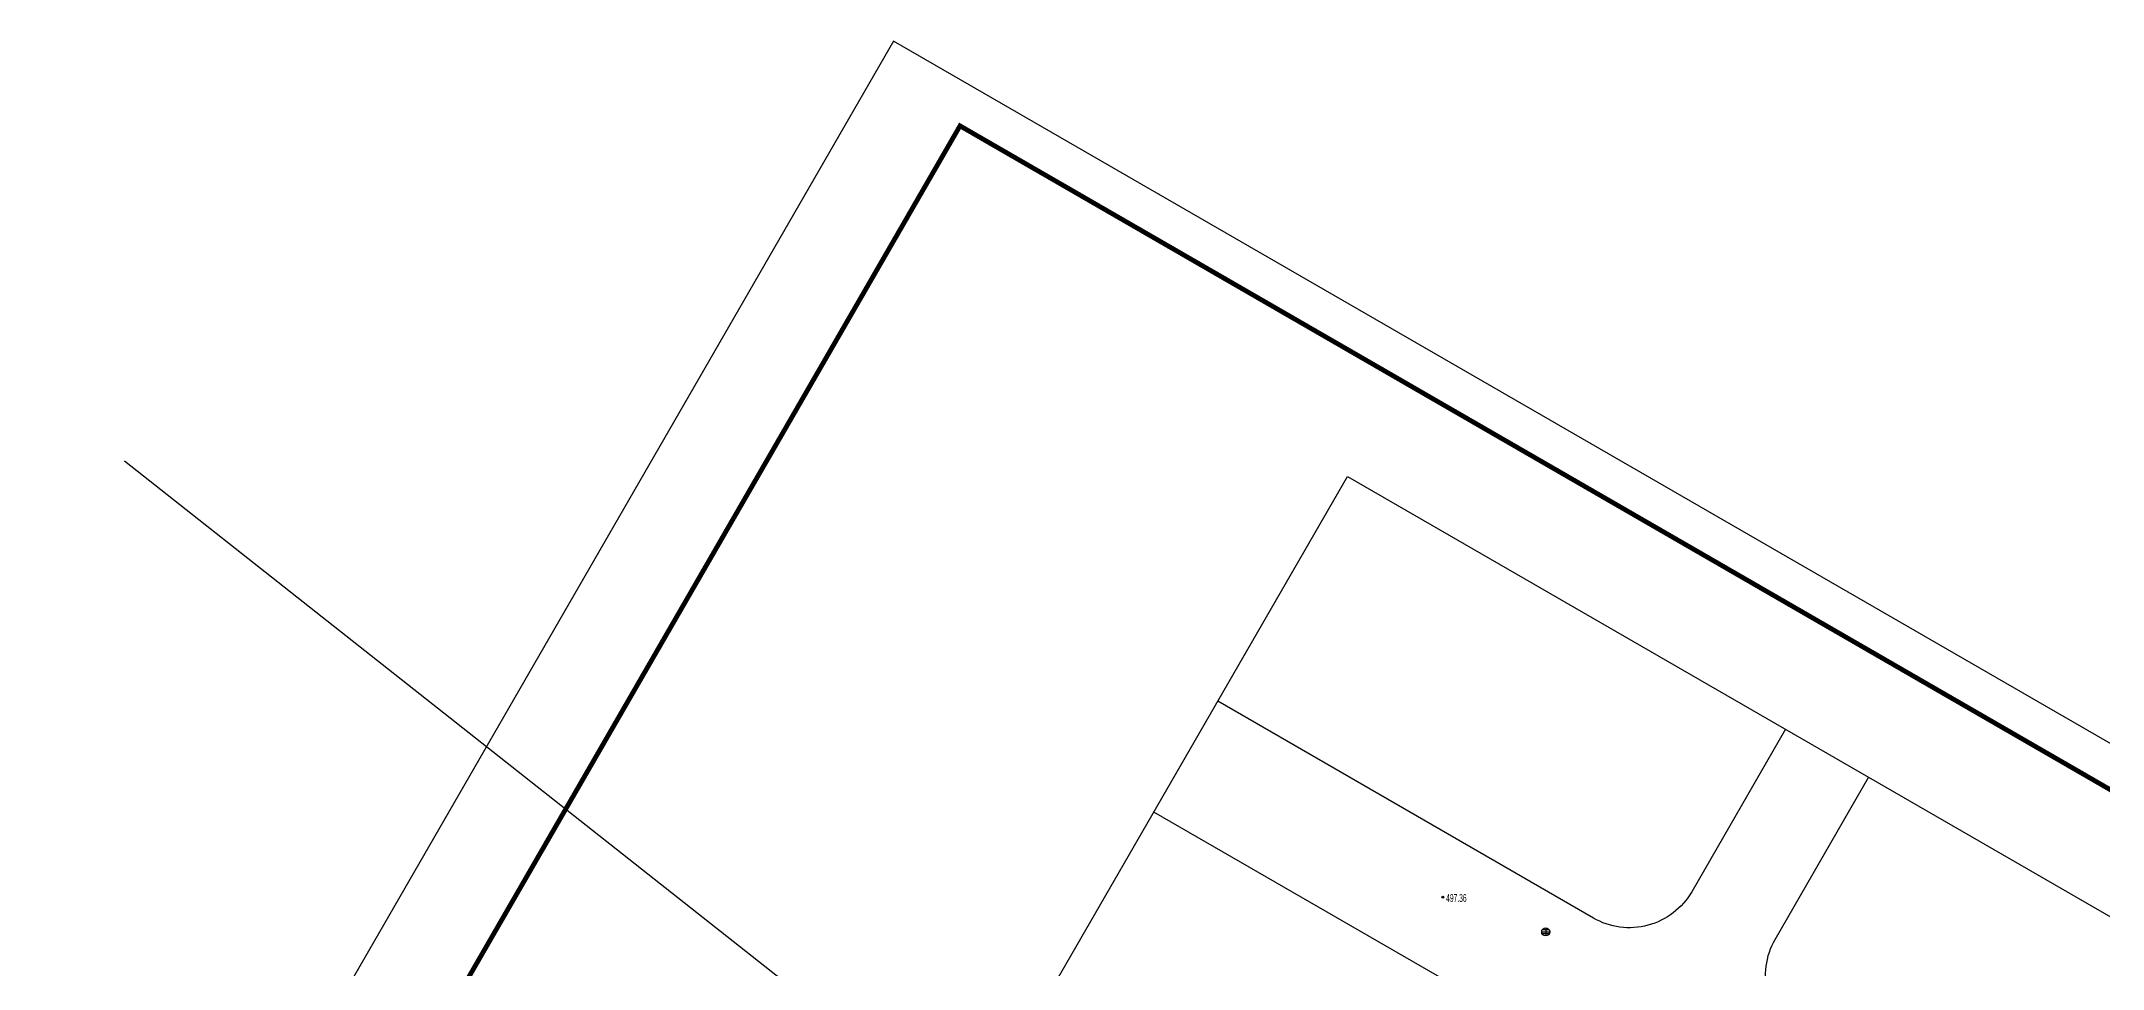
# Model space of a CAD drawing. Header units: millimetres. Extents: x 216654360 to 218309126, y 218099985 to 219647706.
# Drawn here: x 217119924 to 217377603, y 219335334 to 219451270 of the extents above; entities that cross this region are included whole.
import ezdxf
from ezdxf.enums import TextEntityAlignment as Align

# ---------------------------------------------------------------- set-up
doc = ezdxf.new("R2010")
doc.units = ezdxf.units.MM
doc.header["$LTSCALE"] = 1000
doc.layers.add('A-ANNO-REVC', color=6, linetype='Continuous', plot=False)
for name, color, linetype in [('A-ANNO-TTLB', 7, 'Continuous'), ('A-SITE-TER', 251, 'Continuous'), ('BTTK', 7, 'Continuous')]:
    doc.layers.add(name, color=color, linetype=linetype)
doc.styles.add('A_Standard', font='SIMPLEX', dxfattribs={"width": 0.7, "bigfont": 'HZ'})
doc.styles.add('XN_02', font='STZHONGS.TTF', dxfattribs={"width": 0.8})
doc.styles.add('ZDXT', font='')
doc.styles.get('ZDXT').set_extended_font_data('FZZhongDengXian-Z07S')

# ---------------------------------------------------------------- blocks, each defined once
blk = doc.blocks.new('123gtyyjj')
at = {"linetype": 'Continuous'}
blk.add_lwpolyline([(-580.52, -1090.8), (-333.09, -1090.8), (-333.09, -1351.24), (-580.52, -1351.24)], close=True, dxfattribs=at)
at = {"color": 7, "linetype": 'Continuous', "flags": 128}
for points in [[(-517.31, -1090.8), (-517.31, -1114.24, -0.414214), (-526.31, -1123.24), (-580.52, -1123.24)], [(-505.31, -1090.8), (-505.31, -1114.24, 0.414214), (-496.31, -1123.24), (-423.5, -1123.24, 0.414214), (-414.5, -1114.24), (-414.5, -1090.8)], [(-526.48, -1139.26, 0.01594), (-527.06, -1139.24), (-580.52, -1139.24)]]:
    blk.add_lwpolyline(points, format="xyb", dxfattribs=at)
blk = doc.blocks.new('gc200')
at = {"layer": 'A-SITE-TER'}
h = blk.add_hatch(color=256, dxfattribs=at)
edge = h.paths.add_edge_path()
edge.add_arc((0, 0), 0.25, 0, 360)
blk.add_circle((0, 0), 0.25, dxfattribs=at)
blk = doc.blocks.new('gc053a')
at = {"layer": 'A-SITE-TER'}
for points in [[(-1, 0), (1, 0)], [(0.87, 0.5), (-0.87, 0.5)], [(0, 1), (0, -1)], [(0.82, 0.57), (0.82, 0.57)], [(0.82, 0.57), (0.82, 0.57)], [(0.87, -0.5), (-0.87, -0.5)]]:
    blk.add_lwpolyline(points, dxfattribs=at)
blk.add_circle((0, 0), 1, dxfattribs=at)
blk = doc.blocks.new('A$C09f80991')
at = {"layer": 'A-SITE-TER', "linetype": 'Continuous', "xscale": 0.5, "yscale": 0.5}
for name, p in [('gc200', (101.38, -61.97)), ('gc053a', (114.22, -66.3))]:
    blk.add_blockref(name, p, dxfattribs=at)
at = {"layer": 'A-SITE-TER', "linetype": 'Continuous', "style": 'ZDXT', "width": 0.5}
blk.add_text('497.36', height=1, dxfattribs=at).set_placement((101.78, -62.57))
blk = doc.blocks.new('InsertFrame330AD14F84C64FA79C55606A994A6CCF')
at = {"layer": 'BTTK'}
blk.add_lwpolyline([(0, 0), (841, 0), (841, 594), (0, 594)], close=True, dxfattribs=at)
at = {"layer": 'BTTK', "const_width": 1.2}
blk.add_lwpolyline([(25, 10), (831, 10), (831, 584), (25, 584)], close=True, dxfattribs=at)
at = {"layer": 'A-ANNO-TTLB', "style": 'A_Standard', "flags": 1}
blk.add_attdef('是否会签', (0, 0), '', height=350, dxfattribs=at)
at = {"layer": 'BTTK', "style": 'XN_02'}
blk.add_attdef('LZTQINS', text='', height=2, dxfattribs=at).set_placement((831, 10), align=Align.MIDDLE)

msp = doc.modelspace()

# ---------------------------------------------------------------- linework, layer by layer
at = {"layer": 'A-ANNO-REVC'}
msp.add_lwpolyline([(217292587, 219270727), (217130313, 219398785)], dxfattribs=at)

# ---------------------------------------------------------------- block references
at = {"linetype": 'Continuous', "xscale": 1000, "yscale": 1000, "zscale": 1000, "rotation": 330.0099772036718}
msp.add_blockref('123gtyyjj', (218331223, 220051447), dxfattribs=at)
at = {"layer": 'A-ANNO-TTLB', "xscale": 499.9999999999999, "yscale": 499.9999999999999, "zscale": 499.9999999999999, "rotation": 330.0099772030881}
msp.add_blockref('InsertFrame330AD14F84C64FA79C55606A994A6CCF', (217077984, 219194035), dxfattribs=at)
at = {"layer": 'A-SITE-TER', "xscale": 1000, "yscale": 1000, "zscale": 1000}
msp.add_blockref('A$C09f80991', (217193750, 219406250), dxfattribs=at)

doc.saveas('drawing.dxf')
